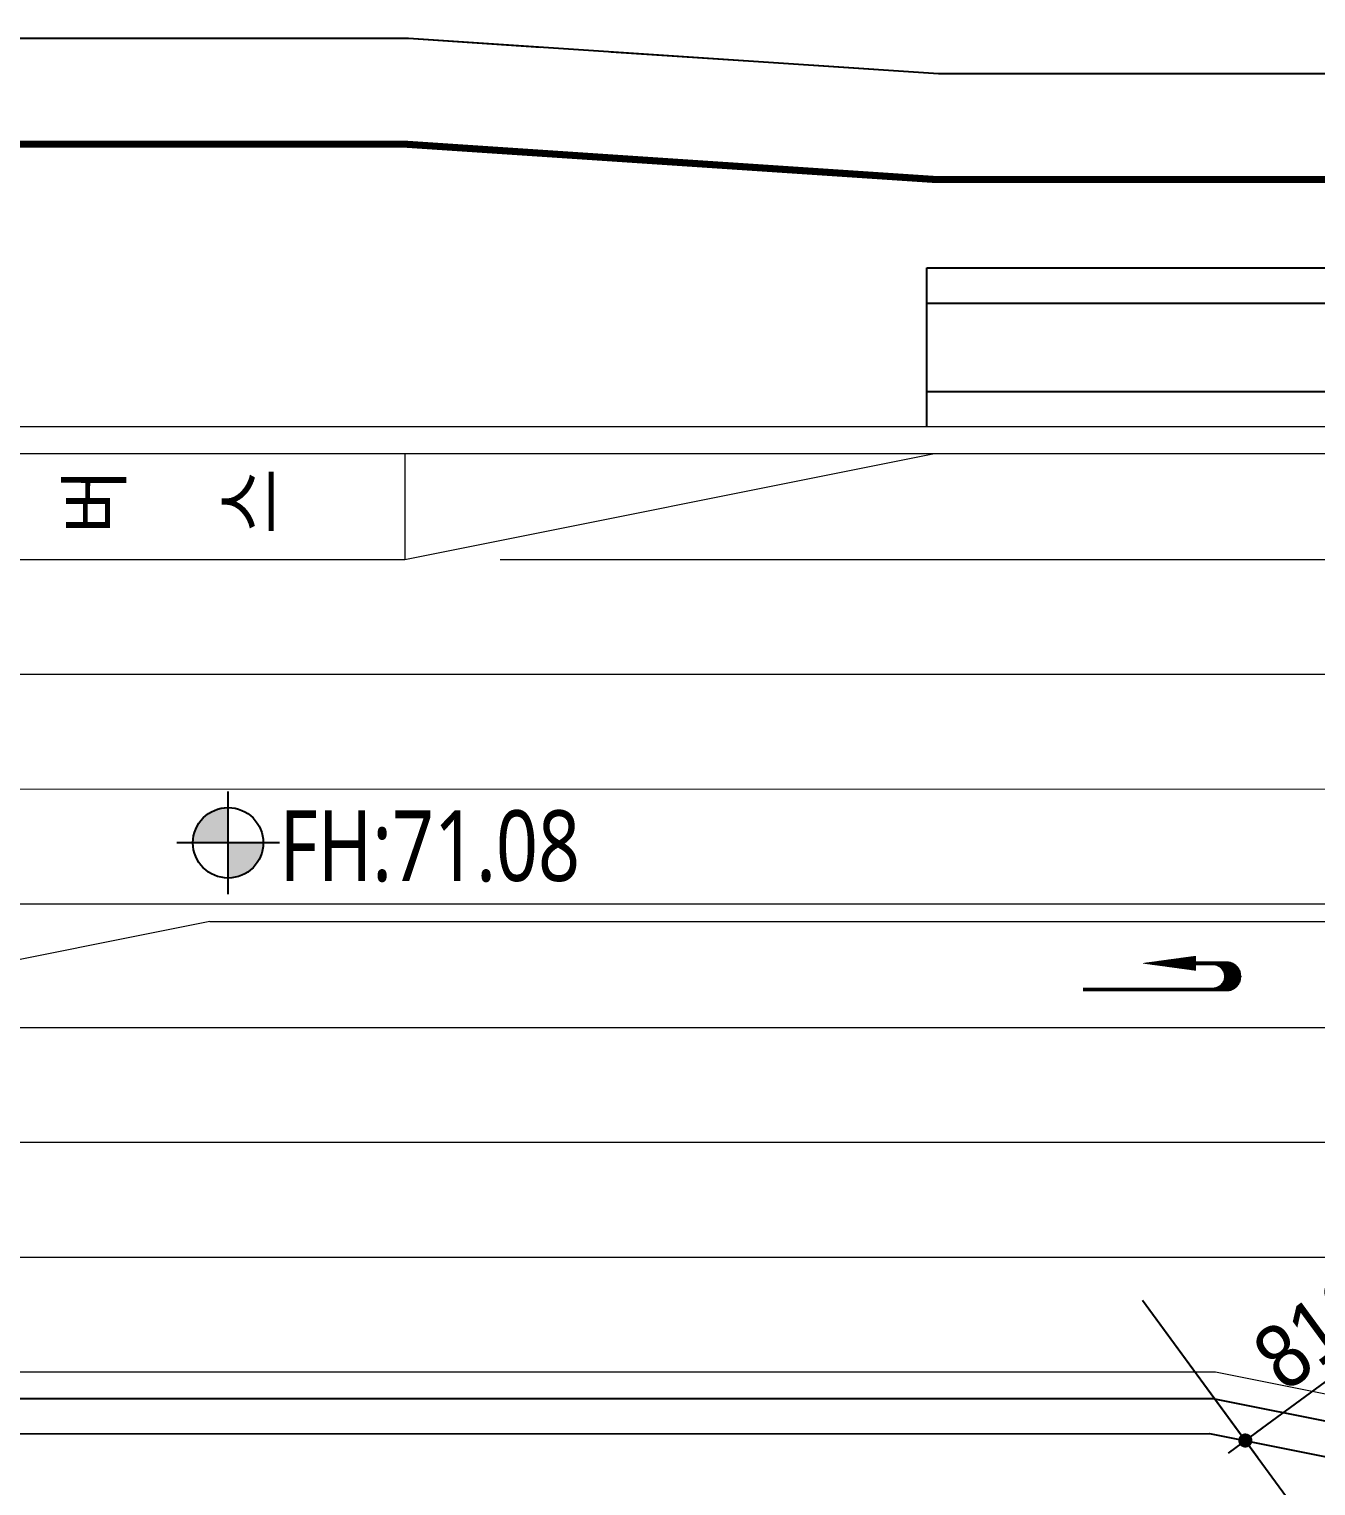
# Model space of a CAD drawing. Header units: millimetres. Extents: x 75184266 to 76346726, y -35850126 to -33679385.
# Drawn here: x 75473854 to 75510296, y -35039057 to -34997819 of the extents above; entities that cross this region are included whole.
import ezdxf
from ezdxf.enums import TextEntityAlignment as Align
from ezdxf.xclip import XClip

# ---------------------------------------------------------------- set-up
doc = ezdxf.new("R2010")
doc.units = ezdxf.units.MM
doc.header["$LTSCALE"] = 50
doc.header["$MEASUREMENT"] = 0
doc.header["$XCLIPFRAME"] = 2
doc.header["$PDMODE"] = 1
doc.header["$PDSIZE"] = -3
for name, pattern in [('PHANTOM2', [1.25, 0.625, -0.125, 0.125, -0.125, 0.125, -0.125]), ('XR-B1$0$XR-지하3층$0$HID1', [2.3, 1.5, -0.8]), ('XR-B1$0$XR-지하3층$0$PHANTOM2', [1.25, 0.625, -0.125, 0.125, -0.125, 0.125, -0.125]), ('XR-지하3층$0$ANYANG1', [11.5, 6, -1, 1, -1.5, 1, -1]), ('XR-지하3층$0$HID1', [2.3, 1.5, -0.8]), ('XR-지하3층$0$L2-2', [2.5, 1, -1.5]), ('XR-지하3층$0$PHANTOM2', [1.25, 0.625, -0.125, 0.125, -0.125, 0.125, -0.125])]:
    doc.linetypes.add(name, pattern=pattern)
doc.layers.get('0').update_dxf_attribs({"linetype": 'CONTINUOUS'})
doc.layers.get('Defpoints').update_dxf_attribs({"color": 51, "linetype": 'CONTINUOUS'})
for name, color, linetype in [('XR-B1$0$XR-지하3층$0$-L-land1', 6, 'CONTINUOUS'), ('XR-지하3층$0$-L-land1', 6, 'CONTINUOUS'), ('XR-지하3층$0$00_블럭계획고', 7, 'CONTINUOUS'), ('XR-지하3층$0$0MARK', 7, 'CONTINUOUS'), ('XR-지하3층$0$보도라인', 7, 'CONTINUOUS')]:
    doc.layers.add(name, color=color, linetype=linetype)
for name, color, linetype, plot in [('XR-B1$0$XR-지하3층$0$DEFPOINT', 142, 'CONTINUOUS', False), ('XR-지하3층$0$DEFPOINT', 142, 'CONTINUOUS', False), ('건축', 8, 'CONTINUOUS', False)]:
    doc.layers.add(name, color=color, linetype=linetype, plot=plot)
for name, color, linetype, lineweight in [('XR-지하3층$0$$-길가장자리선', 7, 'CONTINUOUS', 0), ('XR-지하3층$0$$-중앙선', 7, 'CONTINUOUS', 0), ('XR-지하3층$0$$-차로분리', 7, 'CONTINUOUS', 0), ('XR-지하3층$0$0_plan', 7, 'CONTINUOUS', 0)]:
    doc.layers.add(name, color=color, linetype=linetype, lineweight=lineweight)
doc.styles.add('XR-지하3층$0$@hy', font='')
doc.styles.add('XR-지하3층$0$HY각헤드라인M', font='')
doc.styles.add('XR-지하3층$0$돋움', font='', dxfattribs={"width": 0.9})
doc.styles.get('XR-지하3층$0$@hy').set_extended_font_data('@Malgun Gothic')
doc.styles.get('XR-지하3층$0$HY각헤드라인M').set_extended_font_data('Malgun Gothic')
doc.styles.get('XR-지하3층$0$돋움').set_extended_font_data('Dotum')
doc.dimstyles.new('XR-지하3층$0$20110829_평면도_면적조정$0$std_style', dxfattribs={"dimscale": 400, "dimtxt": 3, "dimasz": 1, "dimexe": 1.5, "dimexo": 2, "dimgap": 1, "dimtad": 1, "dimtoh": 1, "dimdec": 0, "dimzin": 0, "dimdsep": 46, "dimtxsty": 'XR-지하3층$0$돋움', "dimblk": 'XR-지하3층$0$20110829_평면도_면적조정$0$01420DDOT01', "dimblk1": 'XR-지하3층$0$20110829_평면도_면적조정$0$01420DDOT01', "dimblk2": 'XR-지하3층$0$20110829_평면도_면적조정$0$01420DDOT01', "dimcen": 2.5, "dimdle": 8, "dimclrd": 256, "dimclre": 256, "dimclrt": 256, "dimadec": 0, "dimazin": 0, "dimtfac": 1, "dimtdec": 0, "dimtix": 1, "dimtmove": 2, "dimatfit": 3, "dimldrblk": 'XR-지하3층$0$20110829_평면도_면적조정$0$_ClosedBlank', "dimfxl": 1, "dimtolj": 1, "dimtzin": 0, "dimlwd": -1, "dimlwe": -1, "dimarcsym": 0})

# ---------------------------------------------------------------- blocks, each defined once
blk = doc.blocks.new('XR-지하3층$0$20110829_평면도_면적조정$0$01420DDOT01')
blk.add_line((-1.5, 0), (1.5, 0))
at = {"const_width": 0.5}
blk.add_lwpolyline([(-0.25, 0, 1), (0.25, 0, 1)], format="xyb", close=True, dxfattribs=at)
blk = doc.blocks.new('*D202')
at = {"layer": 'Defpoints', "color": 0, "transparency": 16777216}
for p in [(75609430, -34956528, 0), (75615339, -34964587), (75504911, -35033156, 0)]:
    blk.add_point(p, dxfattribs=at)
at = {"layer": '건축'}
for p, q in [((75609903, -34957173), (75615694, -34965071)), ((75511142, -35040979), (75615016, -34964824)), ((75505384, -35033801), (75511174, -35041699))]:
    blk.add_line(p, q, dxfattribs=at)
at = {"layer": '건축', "xscale": 400, "yscale": 400, "zscale": 400}
for p, rotation in [((75615339, -34964587), 36.24693456144445), ((75510820, -35041215), 216.2469345614445)]:
    blk.add_blockref('XR-지하3층$0$20110829_평면도_면적조정$0$01420DDOT01', p, dxfattribs=dict(at, rotation=rotation))
at = {"layer": '건축', "insert": (75562310, -35001852), "char_height": 1800, "attachment_point": 5, "rotation": 36.2469, "style": 'XR-지하3층$0$돋움'}
blk.add_mtext('\\A1;129600', dxfattribs=at)
blk = doc.blocks.new('XR-지하3층$0$20110829_평면도_면적조정$0$_ClosedBlank')
at = {"color": 0, "linetype": 'ByBlock', "lineweight": -2}
for p, q in [((-1, 0.17), (0, 0)), ((-1, 0.17), (-1, -0.17)), ((0, 0), (-1, -0.17))]:
    blk.add_line(p, q, dxfattribs=at)
blk = doc.blocks.new('*D203')
at = {"layer": 'Defpoints', "color": 0, "transparency": 16777216}
for p in [(75511445, -35028365, 0), (75504912, -35033155, 0), (75514831, -35032984)]:
    blk.add_point(p, dxfattribs=at)
at = {"layer": '건축'}
for p, q in [((75511918, -35029011), (75515186, -35033468)), ((75508621, -35037537), (75514508, -35033220)), ((75505385, -35033800), (75508653, -35038257))]:
    blk.add_line(p, q, dxfattribs=at)
at = {"layer": '건축', "xscale": 400, "yscale": 400, "zscale": 400}
for p, rotation in [((75514831, -35032984), 36.24693456144445), ((75508298, -35037773), 216.2469345614445)]:
    blk.add_blockref('XR-지하3층$0$20110829_평면도_면적조정$0$01420DDOT01', p, dxfattribs=dict(at, rotation=rotation))
at = {"layer": '건축', "insert": (75510795, -35034329), "char_height": 1800, "attachment_point": 5, "rotation": 36.2469, "style": 'XR-지하3층$0$돋움'}
blk.add_mtext('\\A1;8100', dxfattribs=at)
blk = doc.blocks.new('11111111')
at = {"layer": 'XR-B1$0$XR-지하3층$0$-L-land1', "color": 1, "linetype": 'XR-B1$0$XR-지하3층$0$PHANTOM2', "ltscale": 200, "true_color": 0xfb0404}
blk.add_lwpolyline([(77063562, -34333155), (77066587, -34318155), (77066649, -34281009), (77069707, -34246009), (77069739, -34226894), (76980173, -34220244), (76854435, -34210909, -0.115118), (76806437, -34235824), (76800088, -34243550), (76796571, -34369510), (76803542, -34376679), (76934489, -34376677), (76959481, -34372677), (76989487, -34372677), (77004494, -34373677), (77052897, -34373675), (77063512, -34363078)], format="xyb", close=True, dxfattribs=at)
at = {"layer": 'XR-B1$0$XR-지하3층$0$DEFPOINT', "linetype": 'XR-B1$0$XR-지하3층$0$HID1', "ltscale": 50}
blk.add_lwpolyline([(77060562, -34332853), (77063587, -34317853), (77063649, -34280876), (77066707, -34245876), (77066734, -34229679), (76979951, -34223236), (76855438, -34213992, -0.110486), (76808135, -34238483), (76803058, -34244661), (76799605, -34368327), (76804810, -34373679), (76934251, -34373677), (76959243, -34369677), (76989587, -34369677), (77004594, -34370677), (77051655, -34370675), (77060514, -34361831)], format="xyb", close=True, dxfattribs=at)
blk = doc.blocks.new('*X49')
at = {"color": 0}
for p, q in [((174.126, 124.95), (174.727, 124.95)), ((174.139, 124.963), (174.714, 124.963)), ((174.153, 124.975), (174.7, 124.975)), ((174.169, 124.987), (174.684, 124.987)), ((174.186, 125), (174.667, 125)), ((174.205, 125.013), (174.648, 125.013)), ((174.226, 125.025), (174.627, 125.025)), ((174.252, 125.037), (174.602, 125.037)), ((174.282, 125.05), (174.571, 125.05)), ((174.323, 125.062), (174.53, 125.062)), ((174.407, 125.075), (174.446, 125.075)), ((174.004, 124.65), (174.849, 124.65)), ((174.005, 124.675), (174.848, 124.675)), ((174.005, 124.662), (174.849, 124.662)), ((174.005, 124.638), (174.848, 124.638)), ((174.005, 124.625), (174.369, 124.625)), ((174.005, 124.612), (174.322, 124.612)), ((174.005, 124.6), (174.291, 124.6)), ((174.005, 124.588), (174.267, 124.588)), ((174.005, 124.575), (174.247, 124.575)), ((174.005, 124.562), (174.23, 124.562)), ((174.005, 124.55), (174.215, 124.55)), ((174.005, 124.537), (174.201, 124.537)), ((174.006, 124.688), (174.847, 124.688)), ((174.007, 124.7), (174.846, 124.7)), ((174.009, 124.713), (174.844, 124.713)), ((174.011, 124.725), (174.843, 124.725)), ((174.013, 124.737), (174.84, 124.737)), ((174.016, 124.75), (174.837, 124.75)), ((174.019, 124.763), (174.834, 124.763)), ((174.022, 124.775), (174.831, 124.775)), ((174.026, 124.787), (174.827, 124.787)), ((174.031, 124.8), (174.822, 124.8)), ((174.036, 124.812), (174.818, 124.812)), ((174.041, 124.825), (174.812, 124.825)), ((174.047, 124.838), (174.806, 124.838)), ((174.053, 124.85), (174.8, 124.85)), ((174.06, 124.862), (174.793, 124.862)), ((174.067, 124.875), (174.786, 124.875)), ((174.075, 124.888), (174.778, 124.888)), ((174.084, 124.9), (174.769, 124.9)), ((174.093, 124.912), (174.76, 124.912)), ((174.103, 124.925), (174.75, 124.925)), ((174.114, 124.938), (174.739, 124.938)), ((174.484, 124.625), (174.848, 124.625)), ((174.531, 124.612), (174.848, 124.612)), ((174.562, 124.6), (174.848, 124.6)), ((174.586, 124.588), (174.848, 124.588)), ((174.606, 124.575), (174.848, 124.575)), ((174.623, 124.562), (174.848, 124.562)), ((174.639, 124.55), (174.848, 124.55)), ((174.652, 124.537), (174.848, 124.537)), ((174.005, 124.525), (174.189, 124.525)), ((174.005, 124.513), (174.178, 124.513)), ((174.005, 124.5), (174.169, 124.5)), ((174.005, 124.487), (174.16, 124.487)), ((174.005, 124.475), (174.152, 124.475)), ((174.005, 124.463), (174.145, 124.463)), ((174.005, 124.45), (174.138, 124.45)), ((174.005, 124.438), (174.133, 124.438)), ((174.005, 124.425), (174.127, 124.425)), ((174.005, 124.412), (174.123, 124.412)), ((174.005, 124.4), (174.119, 124.4)), ((174.005, 124.388), (174.116, 124.388)), ((174.005, 124.375), (174.113, 124.375)), ((174.005, 124.362), (174.11, 124.362)), ((174.005, 124.35), (174.109, 124.35)), ((174.005, 124.338), (174.107, 124.338)), ((174.005, 124.325), (174.106, 124.325)), ((174.005, 124.312), (174.106, 124.312)), ((174.005, 124.3), (174.106, 124.3)), ((174.005, 124.287), (174.106, 124.287)), ((174.005, 124.275), (174.106, 124.275)), ((174.005, 124.263), (174.106, 124.263)), ((174.005, 124.25), (174.106, 124.25)), ((174.005, 124.237), (174.106, 124.237)), ((174.005, 124.225), (174.106, 124.225)), ((174.005, 124.213), (174.106, 124.213)), ((174.005, 124.2), (174.106, 124.2)), ((174.005, 124.188), (174.106, 124.188)), ((174.005, 124.175), (174.106, 124.175)), ((174.005, 124.162), (174.106, 124.162)), ((174.005, 124.15), (174.106, 124.15)), ((174.005, 124.138), (174.106, 124.138)), ((174.005, 124.125), (174.106, 124.125)), ((174.664, 124.525), (174.848, 124.525)), ((174.675, 124.513), (174.848, 124.513)), ((174.684, 124.5), (174.848, 124.5)), ((174.693, 124.487), (174.848, 124.487)), ((174.701, 124.475), (174.848, 124.475)), ((174.708, 124.463), (174.848, 124.463)), ((174.715, 124.45), (174.848, 124.45)), ((174.72, 124.438), (174.848, 124.438)), ((174.726, 124.425), (174.848, 124.425)), ((174.73, 124.412), (174.848, 124.412)), ((174.734, 124.4), (174.848, 124.4)), ((174.738, 124.388), (174.848, 124.388)), ((174.74, 124.375), (174.848, 124.375)), ((174.743, 124.362), (174.848, 124.362)), ((174.745, 124.35), (174.848, 124.35)), ((174.746, 124.338), (174.848, 124.338)), ((174.747, 124.325), (174.848, 124.325)), ((174.747, 124.312), (174.848, 124.312)), ((174.747, 124.3), (174.848, 124.3)), ((174.747, 124.287), (174.848, 124.287)), ((174.747, 124.275), (174.848, 124.275)), ((174.747, 124.263), (174.848, 124.263)), ((174.747, 124.25), (174.848, 124.25)), ((174.747, 124.237), (174.848, 124.237)), ((174.747, 124.225), (174.848, 124.225)), ((174.747, 124.213), (174.848, 124.213)), ((174.747, 124.2), (174.848, 124.2)), ((174.747, 124.188), (174.848, 124.188)), ((174.747, 124.175), (174.848, 124.175)), ((174.747, 124.162), (174.848, 124.162)), ((174.747, 124.15), (174.848, 124.15)), ((174.747, 124.138), (174.848, 124.138)), ((174.747, 124.125), (174.848, 124.125)), ((174.005, 124.112), (174.106, 124.112)), ((174.005, 124.1), (174.106, 124.1)), ((174.005, 124.088), (174.106, 124.088)), ((174.005, 124.075), (174.106, 124.075)), ((174.005, 124.062), (174.106, 124.062)), ((174.005, 124.05), (174.106, 124.05)), ((174.005, 124.037), (174.106, 124.037)), ((174.005, 124.025), (174.106, 124.025)), ((174.005, 124.013), (174.106, 124.013)), ((174.005, 124), (174.106, 124)), ((174.005, 123.987), (174.106, 123.987)), ((174.005, 123.975), (174.106, 123.975)), ((174.005, 123.963), (174.106, 123.963)), ((174.005, 123.95), (174.106, 123.95)), ((174.005, 123.938), (174.106, 123.938)), ((174.005, 123.925), (174.106, 123.925)), ((174.005, 123.912), (174.106, 123.912)), ((174.005, 123.9), (174.106, 123.9)), ((174.005, 123.888), (174.106, 123.888)), ((174.005, 123.875), (174.106, 123.875)), ((174.005, 123.862), (174.106, 123.862)), ((174.005, 123.85), (174.106, 123.85)), ((174.005, 123.838), (174.106, 123.838)), ((174.005, 123.825), (174.106, 123.825)), ((174.005, 123.812), (174.106, 123.812)), ((174.005, 123.8), (174.106, 123.8)), ((174.005, 123.787), (174.106, 123.787)), ((174.005, 123.775), (174.106, 123.775)), ((174.005, 123.763), (174.106, 123.763)), ((174.005, 123.75), (174.106, 123.75)), ((174.005, 123.737), (174.106, 123.737)), ((174.005, 123.725), (174.106, 123.725)), ((174.596, 123.787), (174.999, 123.787)), ((174.598, 123.775), (174.997, 123.775)), ((174.6, 123.763), (174.995, 123.763)), ((174.602, 123.75), (174.993, 123.75)), ((174.603, 123.737), (174.992, 123.737)), ((174.605, 123.725), (174.99, 123.725)), ((174.747, 124.112), (174.848, 124.112)), ((174.747, 124.1), (174.848, 124.1)), ((174.747, 124.088), (174.848, 124.088)), ((174.747, 124.075), (174.848, 124.075)), ((174.747, 124.062), (174.848, 124.062)), ((174.747, 124.05), (174.848, 124.05)), ((174.747, 124.037), (174.848, 124.037)), ((174.747, 124.025), (174.848, 124.025)), ((174.747, 124.013), (174.848, 124.013)), ((174.747, 124), (174.848, 124)), ((174.747, 123.987), (174.848, 123.987)), ((174.747, 123.975), (174.848, 123.975)), ((174.747, 123.963), (174.848, 123.963)), ((174.747, 123.95), (174.848, 123.95)), ((174.747, 123.938), (174.848, 123.938)), ((174.747, 123.925), (174.848, 123.925)), ((174.747, 123.912), (174.848, 123.912)), ((174.747, 123.9), (174.848, 123.9)), ((174.747, 123.888), (174.848, 123.888)), ((174.747, 123.875), (174.848, 123.875)), ((174.747, 123.862), (174.848, 123.862)), ((174.747, 123.85), (174.848, 123.85)), ((174.747, 123.838), (174.848, 123.838)), ((174.747, 123.825), (174.848, 123.825)), ((174.747, 123.812), (174.848, 123.812)), ((174.747, 123.8), (174.848, 123.8)), ((174.005, 123.713), (174.106, 123.713)), ((174.005, 123.7), (174.106, 123.7)), ((174.005, 123.688), (174.106, 123.688)), ((174.005, 123.675), (174.106, 123.675)), ((174.005, 123.662), (174.106, 123.662)), ((174.005, 123.65), (174.106, 123.65)), ((174.005, 123.638), (174.106, 123.638)), ((174.005, 123.625), (174.106, 123.625)), ((174.005, 123.612), (174.106, 123.612)), ((174.005, 123.6), (174.106, 123.6)), ((174.005, 123.588), (174.106, 123.588)), ((174.005, 123.575), (174.106, 123.575)), ((174.005, 123.562), (174.106, 123.562)), ((174.005, 123.55), (174.106, 123.55)), ((174.005, 123.537), (174.106, 123.537)), ((174.005, 123.525), (174.106, 123.525)), ((174.005, 123.513), (174.106, 123.513)), ((174.005, 123.5), (174.106, 123.5)), ((174.005, 123.487), (174.106, 123.487)), ((174.005, 123.475), (174.106, 123.475)), ((174.005, 123.463), (174.106, 123.463)), ((174.005, 123.45), (174.106, 123.45)), ((174.005, 123.438), (174.106, 123.438)), ((174.005, 123.425), (174.106, 123.425)), ((174.005, 123.412), (174.106, 123.412)), ((174.005, 123.4), (174.106, 123.4)), ((174.005, 123.388), (174.106, 123.388)), ((174.005, 123.375), (174.106, 123.375)), ((174.005, 123.362), (174.106, 123.362)), ((174.005, 123.35), (174.106, 123.35)), ((174.005, 123.338), (174.106, 123.338)), ((174.005, 123.325), (174.106, 123.325)), ((174.005, 123.312), (174.106, 123.312)), ((174.607, 123.713), (174.988, 123.713)), ((174.608, 123.7), (174.987, 123.7)), ((174.61, 123.688), (174.985, 123.688)), ((174.612, 123.675), (174.983, 123.675)), ((174.613, 123.662), (174.982, 123.662)), ((174.615, 123.65), (174.98, 123.65)), ((174.617, 123.638), (174.978, 123.638)), ((174.619, 123.625), (174.976, 123.625)), ((174.62, 123.612), (174.975, 123.612)), ((174.622, 123.6), (174.973, 123.6)), ((174.624, 123.588), (174.971, 123.588)), ((174.625, 123.575), (174.97, 123.575)), ((174.627, 123.562), (174.968, 123.562)), ((174.629, 123.55), (174.966, 123.55)), ((174.631, 123.537), (174.965, 123.537)), ((174.632, 123.525), (174.963, 123.525)), ((174.634, 123.513), (174.961, 123.513)), ((174.636, 123.5), (174.959, 123.5)), ((174.637, 123.487), (174.958, 123.487)), ((174.639, 123.475), (174.956, 123.475)), ((174.641, 123.463), (174.954, 123.463)), ((174.642, 123.45), (174.953, 123.45)), ((174.644, 123.438), (174.951, 123.438)), ((174.646, 123.425), (174.949, 123.425)), ((174.648, 123.412), (174.947, 123.412)), ((174.649, 123.4), (174.946, 123.4)), ((174.651, 123.388), (174.944, 123.388)), ((174.653, 123.375), (174.942, 123.375)), ((174.654, 123.362), (174.941, 123.362)), ((174.656, 123.35), (174.939, 123.35)), ((174.658, 123.338), (174.937, 123.338)), ((174.659, 123.325), (174.936, 123.325)), ((174.661, 123.312), (174.934, 123.312)), ((174.005, 123.3), (174.106, 123.3)), ((174.005, 123.287), (174.106, 123.287)), ((174.005, 123.275), (174.106, 123.275)), ((174.005, 123.263), (174.106, 123.263)), ((174.005, 123.25), (174.106, 123.25)), ((174.005, 123.237), (174.106, 123.237)), ((174.005, 123.225), (174.106, 123.225)), ((174.005, 123.213), (174.106, 123.213)), ((174.005, 123.2), (174.106, 123.2)), ((174.005, 123.188), (174.106, 123.188)), ((174.005, 123.175), (174.106, 123.175)), ((174.005, 123.162), (174.106, 123.162)), ((174.005, 123.15), (174.106, 123.15)), ((174.005, 123.138), (174.106, 123.138)), ((174.005, 123.125), (174.106, 123.125)), ((174.005, 123.112), (174.106, 123.112)), ((174.005, 123.1), (174.106, 123.1)), ((174.005, 123.088), (174.106, 123.088)), ((174.005, 123.075), (174.106, 123.075)), ((174.005, 123.062), (174.106, 123.062)), ((174.005, 123.05), (174.106, 123.05)), ((174.005, 123.037), (174.106, 123.037)), ((174.005, 123.025), (174.106, 123.025)), ((174.005, 123.013), (174.106, 123.013)), ((174.005, 123), (174.106, 123)), ((174.005, 122.987), (174.106, 122.987)), ((174.005, 122.975), (174.106, 122.975)), ((174.005, 122.963), (174.106, 122.963)), ((174.005, 122.95), (174.106, 122.95)), ((174.005, 122.938), (174.106, 122.938)), ((174.005, 122.925), (174.106, 122.925)), ((174.005, 122.912), (174.106, 122.912)), ((174.005, 122.9), (174.106, 122.9)), ((174.663, 123.3), (174.932, 123.3)), ((174.665, 123.287), (174.93, 123.287)), ((174.666, 123.275), (174.929, 123.275)), ((174.668, 123.263), (174.927, 123.263)), ((174.67, 123.25), (174.925, 123.25)), ((174.671, 123.237), (174.924, 123.237)), ((174.673, 123.225), (174.922, 123.225)), ((174.675, 123.213), (174.92, 123.213)), ((174.677, 123.2), (174.918, 123.2)), ((174.678, 123.188), (174.917, 123.188)), ((174.68, 123.175), (174.915, 123.175)), ((174.682, 123.162), (174.913, 123.162)), ((174.683, 123.15), (174.912, 123.15)), ((174.685, 123.138), (174.91, 123.138)), ((174.687, 123.125), (174.908, 123.125)), ((174.688, 123.112), (174.907, 123.112)), ((174.69, 123.1), (174.905, 123.1)), ((174.692, 123.088), (174.903, 123.088)), ((174.694, 123.075), (174.901, 123.075)), ((174.695, 123.062), (174.9, 123.062)), ((174.697, 123.05), (174.898, 123.05)), ((174.699, 123.037), (174.896, 123.037)), ((174.7, 123.025), (174.895, 123.025)), ((174.702, 123.013), (174.893, 123.013)), ((174.704, 123), (174.891, 123)), ((174.706, 122.987), (174.89, 122.987)), ((174.707, 122.975), (174.888, 122.975)), ((174.709, 122.963), (174.886, 122.963)), ((174.711, 122.95), (174.884, 122.95)), ((174.712, 122.938), (174.883, 122.938)), ((174.714, 122.925), (174.881, 122.925)), ((174.716, 122.912), (174.879, 122.912)), ((174.717, 122.9), (174.878, 122.9)), ((174.005, 122.888), (174.106, 122.888)), ((174.005, 122.875), (174.106, 122.875)), ((174.005, 122.862), (174.106, 122.862)), ((174.005, 122.85), (174.106, 122.85)), ((174.005, 122.838), (174.106, 122.838)), ((174.005, 122.825), (174.106, 122.825)), ((174.005, 122.812), (174.106, 122.812)), ((174.005, 122.8), (174.106, 122.8)), ((174.005, 122.787), (174.106, 122.787)), ((174.005, 122.775), (174.106, 122.775)), ((174.005, 122.763), (174.106, 122.763)), ((174.005, 122.75), (174.106, 122.75)), ((174.005, 122.737), (174.106, 122.737)), ((174.005, 122.725), (174.106, 122.725)), ((174.005, 122.713), (174.106, 122.713)), ((174.005, 122.7), (174.106, 122.7)), ((174.005, 122.688), (174.106, 122.688)), ((174.005, 122.675), (174.106, 122.675)), ((174.005, 122.662), (174.106, 122.662)), ((174.005, 122.65), (174.106, 122.65)), ((174.005, 122.638), (174.106, 122.638)), ((174.005, 122.625), (174.106, 122.625)), ((174.005, 122.612), (174.106, 122.612)), ((174.005, 122.6), (174.106, 122.6)), ((174.005, 122.588), (174.106, 122.588)), ((174.005, 122.575), (174.106, 122.575)), ((174.005, 122.562), (174.106, 122.562)), ((174.005, 122.55), (174.106, 122.55)), ((174.005, 122.537), (174.106, 122.537)), ((174.005, 122.525), (174.106, 122.525)), ((174.005, 122.513), (174.106, 122.513)), ((174.005, 122.5), (174.106, 122.5)), ((174.005, 122.487), (174.106, 122.487)), ((174.719, 122.888), (174.876, 122.888)), ((174.721, 122.875), (174.874, 122.875)), ((174.723, 122.862), (174.872, 122.862)), ((174.724, 122.85), (174.871, 122.85)), ((174.726, 122.838), (174.869, 122.838)), ((174.728, 122.825), (174.867, 122.825)), ((174.729, 122.812), (174.866, 122.812)), ((174.731, 122.8), (174.864, 122.8)), ((174.733, 122.787), (174.862, 122.787)), ((174.734, 122.775), (174.861, 122.775)), ((174.736, 122.763), (174.859, 122.763)), ((174.738, 122.75), (174.857, 122.75)), ((174.74, 122.737), (174.855, 122.737)), ((174.741, 122.725), (174.854, 122.725)), ((174.743, 122.713), (174.852, 122.713)), ((174.745, 122.7), (174.85, 122.7)), ((174.746, 122.688), (174.849, 122.688)), ((174.748, 122.675), (174.847, 122.675)), ((174.75, 122.662), (174.845, 122.662)), ((174.752, 122.65), (174.843, 122.65)), ((174.753, 122.638), (174.842, 122.638)), ((174.755, 122.625), (174.84, 122.625)), ((174.757, 122.612), (174.838, 122.612)), ((174.758, 122.6), (174.837, 122.6)), ((174.76, 122.588), (174.835, 122.588)), ((174.762, 122.575), (174.833, 122.575)), ((174.763, 122.562), (174.832, 122.562)), ((174.765, 122.55), (174.83, 122.55)), ((174.767, 122.537), (174.828, 122.537)), ((174.769, 122.525), (174.826, 122.525)), ((174.77, 122.513), (174.825, 122.513)), ((174.772, 122.5), (174.823, 122.5)), ((174.774, 122.487), (174.821, 122.487)), ((174.005, 122.475), (174.106, 122.475)), ((174.005, 122.463), (174.106, 122.463)), ((174.005, 122.45), (174.106, 122.45)), ((174.005, 122.438), (174.106, 122.438)), ((174.005, 122.425), (174.106, 122.425)), ((174.005, 122.412), (174.106, 122.412)), ((174.005, 122.4), (174.106, 122.4)), ((174.005, 122.388), (174.106, 122.388)), ((174.005, 122.375), (174.106, 122.375)), ((174.005, 122.362), (174.106, 122.362)), ((174.005, 122.35), (174.106, 122.35)), ((174.005, 122.338), (174.106, 122.338)), ((174.005, 122.325), (174.106, 122.325)), ((174.005, 122.312), (174.106, 122.312)), ((174.005, 122.3), (174.106, 122.3)), ((174.005, 122.287), (174.106, 122.287)), ((174.005, 122.275), (174.106, 122.275)), ((174.005, 122.263), (174.106, 122.263)), ((174.005, 122.25), (174.106, 122.25)), ((174.005, 122.237), (174.106, 122.237)), ((174.005, 122.225), (174.106, 122.225)), ((174.005, 122.213), (174.106, 122.213)), ((174.005, 122.2), (174.106, 122.2)), ((174.005, 122.188), (174.106, 122.188)), ((174.005, 122.175), (174.106, 122.175)), ((174.005, 122.162), (174.106, 122.162)), ((174.005, 122.15), (174.106, 122.15)), ((174.005, 122.138), (174.106, 122.138)), ((174.005, 122.125), (174.106, 122.125)), ((174.005, 122.112), (174.106, 122.112)), ((174.005, 122.1), (174.106, 122.1)), ((174.005, 122.088), (174.106, 122.088)), ((174.005, 122.075), (174.106, 122.075)), ((174.775, 122.475), (174.82, 122.475)), ((174.777, 122.463), (174.818, 122.463)), ((174.779, 122.45), (174.816, 122.45)), ((174.781, 122.438), (174.815, 122.438)), ((174.782, 122.425), (174.813, 122.425)), ((174.784, 122.412), (174.811, 122.412)), ((174.786, 122.4), (174.809, 122.4)), ((174.787, 122.388), (174.808, 122.388)), ((174.789, 122.375), (174.806, 122.375)), ((174.791, 122.362), (174.804, 122.362)), ((174.792, 122.35), (174.803, 122.35)), ((174.794, 122.338), (174.801, 122.338)), ((174.796, 122.325), (174.799, 122.325)), ((174.005, 122.062), (174.106, 122.062)), ((174.005, 122.05), (174.106, 122.05)), ((174.005, 122.037), (174.106, 122.037)), ((174.005, 122.025), (174.106, 122.025)), ((174.005, 122.013), (174.106, 122.013)), ((174.005, 122), (174.106, 122)), ((174.005, 121.987), (174.106, 121.987)), ((174.005, 121.975), (174.106, 121.975)), ((174.005, 121.963), (174.106, 121.963)), ((174.005, 121.95), (174.106, 121.95)), ((174.005, 121.938), (174.106, 121.938)), ((174.005, 121.925), (174.106, 121.925)), ((174.005, 121.912), (174.106, 121.912)), ((174.005, 121.9), (174.106, 121.9)), ((174.005, 121.888), (174.106, 121.888)), ((174.005, 121.875), (174.106, 121.875)), ((174.005, 121.862), (174.106, 121.862)), ((174.005, 121.85), (174.106, 121.85)), ((174.005, 121.838), (174.106, 121.838)), ((174.005, 121.825), (174.106, 121.825)), ((174.005, 121.812), (174.106, 121.812)), ((174.005, 121.8), (174.106, 121.8)), ((174.005, 121.787), (174.106, 121.787)), ((174.005, 121.775), (174.106, 121.775)), ((174.005, 121.763), (174.106, 121.763)), ((174.005, 121.75), (174.106, 121.75)), ((174.005, 121.737), (174.106, 121.737)), ((174.005, 121.725), (174.106, 121.725)), ((174.005, 121.713), (174.106, 121.713)), ((174.005, 121.7), (174.106, 121.7)), ((174.005, 121.688), (174.106, 121.688)), ((174.005, 121.675), (174.106, 121.675)), ((174.005, 121.662), (174.106, 121.662)), ((174.005, 121.65), (174.106, 121.65)), ((174.005, 121.638), (174.106, 121.638)), ((174.005, 121.625), (174.106, 121.625)), ((174.005, 121.612), (174.106, 121.612)), ((174.005, 121.6), (174.106, 121.6)), ((174.005, 121.588), (174.106, 121.588)), ((174.005, 121.575), (174.106, 121.575)), ((174.005, 121.562), (174.106, 121.562)), ((174.005, 121.55), (174.106, 121.55)), ((174.005, 121.537), (174.106, 121.537)), ((174.005, 121.525), (174.106, 121.525)), ((174.005, 121.513), (174.106, 121.513)), ((174.005, 121.5), (174.106, 121.5)), ((174.005, 121.487), (174.106, 121.487)), ((174.005, 121.475), (174.106, 121.475)), ((174.005, 121.463), (174.106, 121.463)), ((174.005, 121.45), (174.106, 121.45)), ((174.005, 121.438), (174.106, 121.438)), ((174.005, 121.425), (174.106, 121.425)), ((174.005, 121.412), (174.106, 121.412)), ((174.005, 121.4), (174.106, 121.4)), ((174.005, 121.388), (174.106, 121.388)), ((174.005, 121.375), (174.106, 121.375)), ((174.005, 121.362), (174.106, 121.362)), ((174.005, 121.35), (174.106, 121.35)), ((174.005, 121.338), (174.106, 121.338)), ((174.005, 121.325), (174.106, 121.325)), ((174.005, 121.312), (174.106, 121.312)), ((174.005, 121.3), (174.106, 121.3)), ((174.005, 121.287), (174.106, 121.287)), ((174.005, 121.275), (174.106, 121.275)), ((174.005, 121.263), (174.106, 121.263)), ((174.005, 121.25), (174.106, 121.25)), ((174.005, 121.237), (174.106, 121.237)), ((174.005, 121.225), (174.106, 121.225)), ((174.005, 121.213), (174.106, 121.213)), ((174.005, 121.2), (174.106, 121.2)), ((174.005, 121.188), (174.106, 121.188)), ((174.005, 121.175), (174.106, 121.175)), ((174.005, 121.162), (174.106, 121.162)), ((174.005, 121.15), (174.106, 121.15)), ((174.005, 121.138), (174.106, 121.138)), ((174.005, 121.125), (174.106, 121.125)), ((174.005, 121.112), (174.106, 121.112)), ((174.005, 121.1), (174.106, 121.1)), ((174.005, 121.088), (174.106, 121.088)), ((174.005, 121.075), (174.106, 121.075)), ((174.005, 121.062), (174.106, 121.062)), ((174.005, 121.05), (174.106, 121.05)), ((174.005, 121.037), (174.106, 121.037)), ((174.005, 121.025), (174.106, 121.025)), ((174.005, 121.013), (174.106, 121.013)), ((174.005, 121), (174.106, 121)), ((174.005, 120.987), (174.106, 120.987)), ((174.005, 120.975), (174.106, 120.975)), ((174.005, 120.963), (174.106, 120.963)), ((174.005, 120.95), (174.106, 120.95)), ((174.005, 120.938), (174.106, 120.938)), ((174.005, 120.925), (174.106, 120.925)), ((174.005, 120.912), (174.106, 120.912)), ((174.005, 120.9), (174.106, 120.9)), ((174.005, 120.888), (174.106, 120.888)), ((174.005, 120.875), (174.106, 120.875)), ((174.005, 120.862), (174.106, 120.862)), ((174.005, 120.85), (174.106, 120.85)), ((174.005, 120.838), (174.106, 120.838)), ((174.005, 120.825), (174.106, 120.825)), ((174.005, 120.812), (174.106, 120.812)), ((174.005, 120.8), (174.106, 120.8)), ((174.005, 120.787), (174.106, 120.787)), ((174.005, 120.775), (174.106, 120.775)), ((174.005, 120.763), (174.106, 120.763)), ((174.005, 120.75), (174.106, 120.75)), ((174.005, 120.737), (174.106, 120.737)), ((174.005, 120.725), (174.106, 120.725)), ((174.005, 120.713), (174.106, 120.713)), ((174.005, 120.7), (174.106, 120.7)), ((174.005, 120.688), (174.106, 120.688)), ((174.005, 120.675), (174.106, 120.675)), ((174.005, 120.662), (174.106, 120.662)), ((174.005, 120.65), (174.106, 120.65)), ((174.005, 120.638), (174.106, 120.638))]:
    blk.add_line(p, q, dxfattribs=at)
blk = doc.blocks.new('XR-지하3층$0$레벨검토 00')
at = {"ltscale": 1000}
h = blk.add_hatch(color=2, dxfattribs=at)
h.dxf.hatch_style = 1
h.paths.add_polyline_path([(-709, 625), (-229, 625, 0.414214), (-709, 1105)])
h.paths.add_polyline_path([(-709, 625), (-1189, 625, 0.414214), (-709, 145)])
at = {"color": 2, "ltscale": 1000, "elevation": -217000}
for points in [[(-709, -75), (-709, 1325)], [(-1409, 625), (-9, 625)]]:
    blk.add_lwpolyline(points, dxfattribs=at)
at = {"color": 2, "ltscale": 1000}
blk.add_circle((-709, 625, -217000), 480, dxfattribs=at)
blk = doc.blocks.new('XR-지하3층$0$A$C723B38EE')
at = {"layer": 'XR-지하3층$0$$-길가장자리선', "color": 8}
for points in [[(185.599, 174.921), (313.618, 174.925), (338.622, 177.925), (368.395, 177.926), (383.402, 177.927), (432.148, 177.928, 0.063862), (436.123, 178.438)], [(181.655, 151.921), (241.163, 151.923), (261.219, 148.923), (291.118, 148.924), (316.163, 151.925), (391.579, 151.927), (406.574, 148.927), (435.047, 148.928, -0.016305), (436.074, 148.895, -0.016305)]]:
    blk.add_lwpolyline(points, format="xyb", dxfattribs=at)
for points in [[(368.622, 177.926), (368.617, 174.926)], [(338.617, 174.925), (368.617, 174.926)]]:
    blk.add_lwpolyline(points, dxfattribs=at)
at = {"layer": 'XR-지하3층$0$$-중앙선', "color": 8}
for points in [[(270.929, 165.174), (423.1, 165.178)], [(363.1, 164.676), (348.095, 161.676)], [(363.1, 164.676), (423.1, 164.678)]]:
    blk.add_lwpolyline(points, dxfattribs=at)
at = {"layer": 'XR-지하3층$0$$-차로분리', "color": 8, "linetype": 'XR-지하3층$0$L2-2', "ltscale": 80, "flags": 128}
for points in [[(368.617, 174.926), (383.622, 177.927)], [(371.318, 174.926), (436.117, 174.928)], [(185.208, 171.671), (436.111, 171.678)], [(185.117, 168.421), (436.106, 168.428)], [(355.511, 161.676), (433.095, 161.678)], [(181.837, 158.421), (433.09, 158.428)], [(181.746, 155.171), (433.084, 155.178)]]:
    blk.add_lwpolyline(points, dxfattribs=at)
at = {"layer": 'XR-지하3층$0$-L-land1', "color": 1, "linetype": 'XR-지하3층$0$PHANTOM2', "ltscale": 200, "true_color": 0xfb0404}
blk.add_lwpolyline([(442.7, 226.202), (445.725, 241.203), (445.787, 278.348), (448.845, 313.348), (448.877, 332.464), (359.311, 339.113), (233.573, 348.448, -0.115118), (185.575, 323.534), (179.226, 315.808), (175.709, 189.847), (182.68, 182.678), (313.627, 182.68), (338.619, 186.68), (368.625, 186.68), (383.632, 185.681), (432.034, 185.682), (442.65, 196.28)], format="xyb", close=True, dxfattribs=at)
at = {"layer": 'XR-지하3층$0$0_plan', "color": 8}
blk.add_lwpolyline([(416.21, 382.767), (416.283, 426.909, -0.435593), (427.023, 436.865), (444.271, 435.585, -0.393153), (453.531, 425.596), (453.345, 313.145), (450.287, 278.145), (450.226, 240.747), (447.201, 225.747), (447.148, 193.653, -0.413722), (432.148, 178.678), (383.402, 178.677), (368.395, 178.676), (338.577, 178.675), (313.573, 175.675), (185.599, 175.671)], format="xyb", dxfattribs=at)
at = {"layer": 'XR-지하3층$0$DEFPOINT', "linetype": 'XR-지하3층$0$HID1', "ltscale": 50}
blk.add_lwpolyline([(439.7, 226.504), (442.725, 241.504), (442.787, 278.481), (445.845, 313.481), (445.872, 329.678), (359.089, 336.121), (234.575, 345.365, -0.110486), (187.273, 320.874), (182.196, 314.697), (178.743, 191.031), (183.947, 185.678), (313.388, 185.68), (338.38, 189.68), (368.725, 189.68), (383.732, 188.681), (430.793, 188.682), (439.652, 197.526)], format="xyb", close=True, dxfattribs=at)
at = {"layer": 'XR-지하3층$0$보도라인', "color": 8, "linetype": 'Continuous', "flags": 128}
for points in [[(383.402, 183.177), (432.148, 183.178)], [(383.402, 178.677), (383.402, 183.177)], [(383.402, 182.177), (432.148, 182.178)], [(383.402, 179.677), (432.148, 179.678)], [(316.208, 150.175), (391.405, 150.177), (406.401, 147.177), (435.047, 147.178)]]:
    blk.add_lwpolyline(points, dxfattribs=at)
blk.add_lwpolyline([(241.107, 151.173), (261.163, 148.173), (291.163, 148.174), (316.208, 151.175), (391.504, 151.177), (406.5, 148.177), (435.047, 148.178, -0.414705), (450.048, 133.153), (449.967, 84.498), (449.943, 69.499), (449.893, 39.635), (452.852, 14.634), (452.829, 0.609)], format="xyb", dxfattribs=at)
at = {"layer": 'XR-지하3층$0$00_블럭계획고', "color": 3, "xscale": 0.002076136996338, "yscale": 0.002076136996338, "zscale": 0.002076136996338, "rotation": 90}
blk.add_blockref('XR-지하3층$0$레벨검토 00', (364.912, 168.375, 450.107), dxfattribs=at)
at = {"layer": 'XR-지하3층$0$0MARK', "color": 8, "xscale": -0.9999999999999976, "rotation": 270.0015419660584}
blk.add_blockref('*X49', (267.222, -11.308), dxfattribs=at)
at = {"layer": 'XR-지하3층$0$$-길가장자리선', "color": 8, "style": 'XR-지하3층$0$@hy', "oblique": 360, "width": 1}
blk.add_text('버     스', height=1.5, rotation=359.9054, dxfattribs=at).set_placement((361.924, 176.628), align=Align.MIDDLE_CENTER)
at = {"layer": 'XR-지하3층$0$00_블럭계획고', "color": 3, "style": 'XR-지하3층$0$HY각헤드라인M', "width": 0.8}
blk.add_text('FH:71.08', height=2, rotation=0, dxfattribs=at).set_placement((365.071, 165.822))

msp = doc.modelspace()

# ---------------------------------------------------------------- linework, layer by layer
at = {"layer": '건축', "linetype": 'PHANTOM2', "ltscale": 50, "const_width": 200}
msp.add_lwpolyline([(75558575, -34961553.7), (75561600, -34946553.7), (75561662, -34909408.3), (75564720.4, -34874408.3), (75564752.3, -34855292.5), (75475186.2, -34848643), (75349448.2, -34839308.1, -0.1151176), (75301449.9, -34864222.7), (75295101, -34871948.7), (75291583.8, -34997908.7), (75298555.5, -35005077.8), (75429502.2, -35005076.4), (75454494.2, -35001076.2), (75484500.6, -35001075.9), (75499507.3, -35002075.7), (75547909.7, -35002074.4), (75558525.1, -34991476.6)], format="xyb", close=True, dxfattribs=at)
at = {"layer": '건축', "linetype": 'XR-지하3층$0$ANYANG1'}
msp.add_lwpolyline([(75558575, -34961553.7), (75561600, -34946553.7), (75561662, -34909408.3), (75564720.4, -34874408.3), (75564752.3, -34855292.5), (75475186.2, -34848643), (75349448.2, -34839308.1, -0.1151176), (75301449.9, -34864222.7), (75295101, -34871948.7), (75291583.8, -34997908.7), (75298555.5, -35005077.8), (75429502.2, -35005076.4), (75454494.2, -35001076.2), (75484500.6, -35001075.9), (75499507.3, -35002075.7), (75547909.7, -35002074.4), (75558525.1, -34991476.6)], format="xyb", close=True, dxfattribs=at)

# ---------------------------------------------------------------- block references
at = {"layer": '건축', "ltscale": 0.5}
ref = msp.add_blockref('XR-지하3층$0$A$C723B38EE', (75115875.3, -35187756.2), dxfattribs=dict(at, xscale=999.9999999999998, yscale=999.9999999999998, zscale=999.9999999999998))
XClip(ref).set_block_clipping_path([(137.7798442268, 119.9958357572), (497.8511876765, 396.6664658143)])
at = {"layer": '건축'}
msp.add_blockref('11111111', (-1504986.9, -628399), dxfattribs=at)

# ---------------------------------------------------------------- dimensions: what is measured, and where the dimension line sits
for base, p1, p2, picture, middle in [((75615338.8, -34964587.2), (75504910.7, -35033155.8, 0), (75609430, -34956527.7, 0), '*D202', (75562309.8, -35001851.8)), ((75514830.8, -35032983.9), (75504912.3, -35033154.6, 0), (75511444.8, -35028365.4, 0), '*D203', (75510795.2, -35034329.1))]:
    dim = msp.add_linear_dim(base=base, p1=p1, p2=p2, angle=36.24693, dimstyle='XR-지하3층$0$20110829_평면도_면적조정$0$std_style', override={"dimtxt": 4.5}, dxfattribs=at)
    dim.commit()
    dim.dimension.update_dxf_attribs({"geometry": picture, "text_midpoint": middle})

doc.saveas('drawing.dxf')
